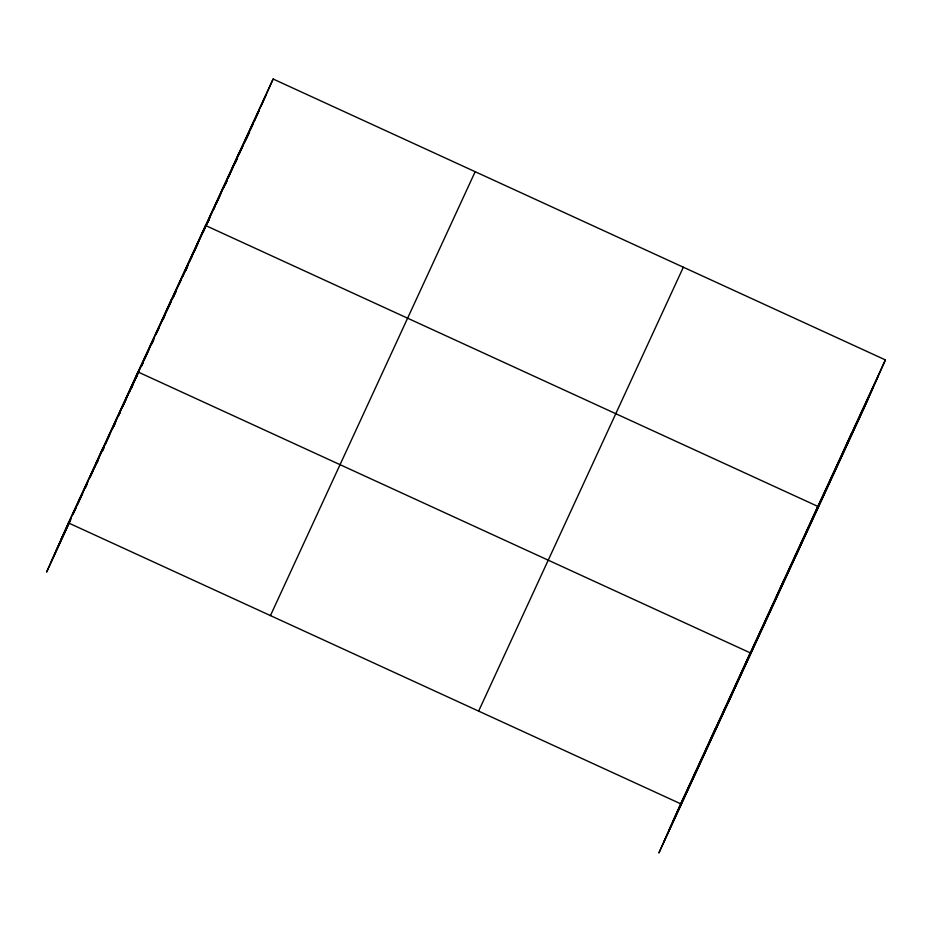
<?xml version="1.0" encoding="UTF-8"?>
<svg xmlns="http://www.w3.org/2000/svg" width="932" height="932" viewBox="0 0 932 932"><rect width="100%" height="100%" fill="white"/><g stroke="black" fill="none" stroke-linecap="round" stroke-linejoin="round"><path stroke-width="1.4" d="M885.4 359.915L680.675 803.803L658.877 852.99L863.603 409.101L885.4 359.915L273.123 79.01L68.397 522.899L46.6 572.085L70.599 520.044M95.973 463.74L103.196 447.442M118.341 416.336L120.484 411.513M123.77 404.104L138.006 371.973L750.283 652.878L728.486 702.064M164.556 315.039L171.779 298.741M185.363 271.061L188.043 265.038M189.126 262.579L197.805 242.996M198.341 241.796L205.564 225.497L817.842 506.402L796.044 555.577M239.338 152.254L232.115 168.552L265.9 95.309L261.088 106.155M258.886 111.129L254.32 121.265M266.447 94.05L273.123 79.01M708.262 744.645L715.473 728.346M776.834 595.944L784.057 579.634M844.392 449.457L851.615 433.159M61.174 539.197L231.509 169.857M56.363 550.055L71.368 517.528M72.568 514.93L88.167 481.098M89.367 478.5L98.373 458.975M99.573 456.377L115.172 422.546M116.372 419.948L132.006 386.046M133.206 383.436L154.316 337.664M155.528 335.042L159.745 325.885M160.351 324.581L164.58 315.424M165.78 312.814L186.889 267.03M188.101 264.42L203.782 230.414M204.993 227.792L226.103 182.02M227.303 179.398L238.161 155.865M239.373 153.244L248.425 133.626M249.625 131.016L258.677 111.397M51.411 561.239L70.611 519.602M73.616 513.101L76.016 507.893M77.216 505.284L82.61 493.576M90.416 476.671L92.816 471.464M94.016 468.854L99.409 457.146M102.415 450.645L104.209 446.743M105.409 444.145L109.615 435.034M112.609 428.522L116.22 420.716M119.214 414.216L120.414 411.618M122.22 407.692L126.449 398.535M129.455 391.999L138.507 372.381M141.524 365.845L143.33 361.919M144.542 359.298L148.759 350.152M151.776 343.605L153.594 339.679M156.599 333.143L159.023 327.913M162.028 321.377L165.651 313.525M166.863 310.915L171.08 301.758M172.292 299.137L175.903 291.297M178.921 284.749L181.332 279.518M182.544 276.909L187.973 265.131M190.99 258.595L192.19 255.974M194.007 252.059L198.225 242.903M203.048 232.441L210.294 216.737M213.311 210.201L215.117 206.275M216.317 203.665L220.546 194.508M223.564 187.973L227.175 180.121M228.387 177.499L232.604 168.354M233.815 165.733L237.439 157.892M238.639 155.271L242.868 146.114M244.067 143.505L249.496 131.727M250.708 129.117L253.12 123.886M85.604 487.518L87.398 483.615M97.01 462.796L98.21 460.198M102.404 451.088L104.209 447.185M113.809 426.367L115.009 423.769M131.284 388.469L133.101 384.543M136.107 378.008L137.319 375.386M141.536 366.229L143.353 362.303M151.8 344.001L153.605 340.075M163.251 319.152L164.463 316.531M173.515 296.912L175.927 291.681M185.573 270.758L186.784 268.136M207.894 222.364L209.094 219.742M225.381 184.431L227.198 180.505M235.645 162.203L237.45 158.277M245.897 139.963L249.52 132.123M270.443 615.598L475.169 171.709M478.629 711.104L683.342 267.216M673.452 820.102L878.177 376.213M668.64 830.96L873.366 387.06M663.689 842.144L868.414 398.244M68.397 522.899L680.675 803.803"/></g></svg>
